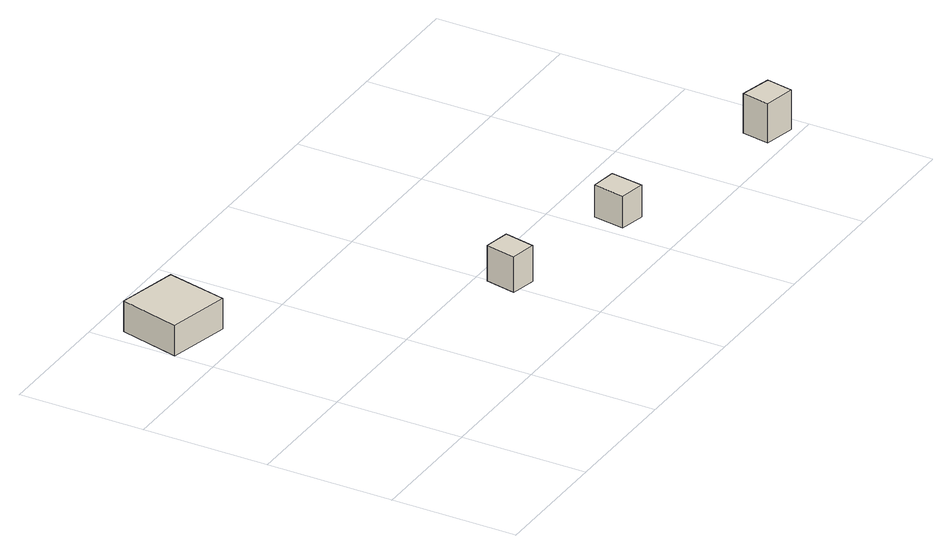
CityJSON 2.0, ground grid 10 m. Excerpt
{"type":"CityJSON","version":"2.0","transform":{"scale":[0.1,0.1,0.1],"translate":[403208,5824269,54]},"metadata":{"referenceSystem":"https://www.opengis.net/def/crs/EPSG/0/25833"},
"CityObjects":{
"building1":{"type":"Building","attributes":{"Gemeindeschluessel":"11000010","BezugspunktDach":"2200","function":"31001_2523","measuredHeight":2.44,"storeysAboveGround":1},"address":[{"country":"Germany","locality":"Berlin","thoroughfareNumber":"1 (1)","thoroughfareName":"Schwarzburger Straße"}],"geometry":[{"type":"Solid","lod":"1","boundaries":[[[[0,1,2,3]],[[4,5,6,7]],[[4,7,3,2]],[[5,4,2,1]],[[6,5,1,0]],[[7,6,0,3]]]]}]},
"building2":{"type":"Building","attributes":{"Gemeindeschluessel":"11000010","BezugspunktDach":"2200","function":"51009_1610","measuredHeight":2.89,"storeysAboveGround":0},"address":[{"country":"Germany","locality":"Berlin"}],"geometry":[{"type":"Solid","lod":"1","boundaries":[[[[8,9,10,11]],[[12,13,14,15]],[[12,15,11,10]],[[13,12,10,9]],[[14,13,9,8]],[[15,14,8,11]]]]}]},
"building3":{"type":"Building","attributes":{"Gemeindeschluessel":"11000010","BezugspunktDach":"2200","function":"51009_1610","measuredHeight":2.58,"storeysAboveGround":0},"address":[{"country":"Germany","locality":"Berlin"}],"geometry":[{"type":"Solid","lod":"1","boundaries":[[[[16,17,18,19]],[[20,21,22,23]],[[20,23,19,18]],[[21,20,18,17]],[[22,21,17,16]],[[23,22,16,19]]]]}]},
"building4":{"type":"Building","attributes":{"Gemeindeschluessel":"11000010","BezugspunktDach":"2200","function":"51009_1610","measuredHeight":3.22,"storeysAboveGround":0},"address":[{"country":"Germany","locality":"Berlin"}],"geometry":[{"type":"Solid","lod":"1","boundaries":[[[[24,25,26,27]],[[28,29,30,31]],[[28,31,27,26]],[[29,28,26,25]],[[30,29,25,24]],[[31,30,24,27]]]]}]}
},
"vertices":[
[50,220,25],[61,268,25],[13,279,25],[1,231,25],[13,279,0],[61,268,0],[50,220,0],[1,231,0],
[210,60,32],[215,84,32],[195,88,32],[190,64,32],[195,88,3],[215,84,3],[210,60,3],[190,64,3],
[324,36,30],[328,62,30],[308,65,30],[304,40,30],[308,65,4],[328,62,4],[324,36,4],[304,40,4],
[482,4,36],[486,25,36],[461,31,36],[457,9,36],[461,31,4],[486,25,4],[482,4,4],[457,9,4]
]}
